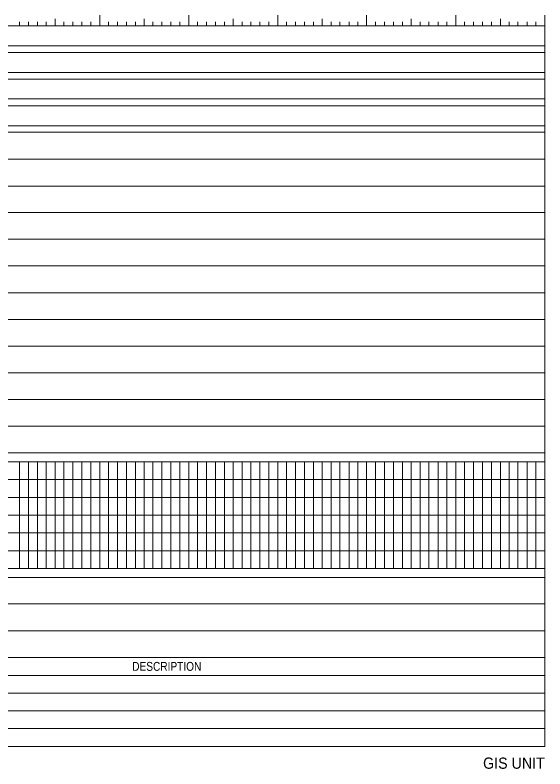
# Model space of a CAD drawing. Extents: x 0.5 to 22.8, y -7.2 to 9.8.
# Drawn here: x 16.65 to 22.85, y -7.24 to 1.57 of the extents above; entities that cross this region are included whole.
import ezdxf
from ezdxf.enums import TextEntityAlignment as Align

# ---------------------------------------------------------------- set-up
doc = ezdxf.new("R2010")
doc.units = 0
doc.header["$LTSCALE"] = 0.042
doc.layers.add('1', color=7, linetype='Continuous', lineweight=13)

msp = doc.modelspace()

# ---------------------------------------------------------------- linework, layer by layer
at = {"layer": '1'}
for p, q in [((17.123, 1.53), (17.123, 1.448)), ((17.643, 1.573), (17.643, 1.448)), ((18.163, 1.53), (18.163, 1.448)), ((18.683, 1.573), (18.683, 1.448)), ((19.203, 1.53), (19.203, 1.448)), ((19.723, 1.573), (19.723, 1.448)), ((20.243, 1.53), (20.243, 1.448)), ((20.763, 1.573), (20.763, 1.448)), ((21.283, 1.53), (21.283, 1.448)), ((21.806, 1.573), (21.806, 1.448)), ((22.326, 1.53), (22.326, 1.448)), ((22.846, 1.573), (22.846, 1.448)), ((0.456, 1.448), (22.846, 1.448)), ((16.706, 1.493), (16.706, 1.448)), ((16.811, 1.493), (16.811, 1.448)), ((16.916, 1.493), (16.916, 1.448)), ((17.018, 1.493), (17.018, 1.448)), ((17.226, 1.493), (17.226, 1.448)), ((17.331, 1.493), (17.331, 1.448)), ((17.436, 1.493), (17.436, 1.448)), ((17.541, 1.493), (17.541, 1.448)), ((17.746, 1.493), (17.746, 1.448)), ((17.851, 1.493), (17.851, 1.448)), ((17.956, 1.493), (17.956, 1.448)), ((18.061, 1.493), (18.061, 1.448)), ((18.266, 1.493), (18.266, 1.448)), ((18.371, 1.493), (18.371, 1.448)), ((18.476, 1.493), (18.476, 1.448)), ((18.581, 1.493), (18.581, 1.448)), ((18.786, 1.493), (18.786, 1.448)), ((18.891, 1.493), (18.891, 1.448)), ((18.996, 1.493), (18.996, 1.448)), ((19.101, 1.493), (19.101, 1.448)), ((19.308, 1.493), (19.308, 1.448)), ((19.411, 1.493), (19.411, 1.448)), ((19.516, 1.493), (19.516, 1.448)), ((19.621, 1.493), (19.621, 1.448)), ((19.828, 1.493), (19.828, 1.448)), ((19.931, 1.493), (19.931, 1.448)), ((20.038, 1.493), (20.038, 1.448)), ((20.141, 1.493), (20.141, 1.448)), ((20.348, 1.493), (20.348, 1.448)), ((20.451, 1.493), (20.451, 1.448)), ((20.558, 1.493), (20.558, 1.448)), ((20.661, 1.493), (20.661, 1.448)), ((20.868, 1.493), (20.868, 1.448)), ((20.971, 1.493), (20.971, 1.448)), ((21.078, 1.493), (21.078, 1.448)), ((21.181, 1.493), (21.181, 1.448)), ((21.388, 1.493), (21.388, 1.448)), ((21.491, 1.493), (21.491, 1.448)), ((21.598, 1.493), (21.598, 1.448)), ((21.701, 1.493), (21.701, 1.448)), ((21.908, 1.493), (21.908, 1.448)), ((22.011, 1.493), (22.011, 1.448)), ((22.118, 1.493), (22.118, 1.448)), ((22.221, 1.493), (22.221, 1.448)), ((22.428, 1.493), (22.428, 1.448)), ((22.531, 1.493), (22.531, 1.448)), ((22.638, 1.493), (22.638, 1.448)), ((22.741, 1.493), (22.741, 1.448)), ((22.846, -6.975), (22.846, 1.448)), ((2.038, 1.215), (22.846, 1.215)), ((0.456, 1.135), (22.846, 1.135)), ((2.038, 0.903), (22.846, 0.903)), ((0.456, 0.825), (22.846, 0.825)), ((2.038, 0.593), (22.846, 0.593)), ((1.473, 0.513), (22.846, 0.513)), ((2.038, 0.278), (22.846, 0.278)), ((0.456, 0.203), (22.846, 0.203)), ((1.473, -0.112), (22.846, -0.112)), ((1.473, -0.425), (22.846, -0.425)), ((1.473, -1.047), (22.846, -1.047)), ((1.473, -1.36), (22.846, -1.36)), ((0.456, -1.672), (22.846, -1.672)), ((0.456, -1.985), (22.846, -1.985)), ((0.456, -2.297), (22.846, -2.297)), ((1.473, -2.61), (22.846, -2.61)), ((0.456, -2.922), (22.846, -2.922)), ((0.456, -3.232), (22.846, -3.232)), ((0.456, -3.545), (22.846, -3.545)), ((2.038, -3.65), (22.846, -3.65)), ((16.706, -3.65), (16.706, -4.897)), ((16.811, -3.65), (16.811, -4.897)), ((16.916, -3.65), (16.916, -4.897)), ((17.018, -3.65), (17.018, -4.897)), ((17.123, -3.65), (17.123, -4.897)), ((17.226, -3.65), (17.226, -4.897)), ((17.331, -3.65), (17.331, -4.897)), ((17.436, -3.65), (17.436, -4.897)), ((17.541, -3.65), (17.541, -4.897)), ((17.643, -3.65), (17.643, -4.897)), ((17.746, -3.65), (17.746, -4.897)), ((17.851, -3.65), (17.851, -4.897)), ((17.956, -3.65), (17.956, -4.897)), ((18.061, -3.65), (18.061, -4.897)), ((18.163, -3.65), (18.163, -4.897)), ((18.266, -3.65), (18.266, -4.897)), ((18.371, -3.65), (18.371, -4.897)), ((18.476, -3.65), (18.476, -4.897)), ((18.581, -3.65), (18.581, -4.897)), ((18.683, -3.65), (18.683, -4.897)), ((18.786, -3.65), (18.786, -4.897)), ((18.891, -3.65), (18.891, -4.897)), ((18.996, -3.65), (18.996, -4.897)), ((19.101, -3.65), (19.101, -4.897)), ((19.203, -3.65), (19.203, -4.897)), ((19.308, -3.65), (19.308, -4.897)), ((19.411, -3.65), (19.411, -4.897)), ((19.516, -3.65), (19.516, -4.897)), ((19.621, -3.65), (19.621, -4.897)), ((19.723, -3.65), (19.723, -4.897)), ((19.828, -3.65), (19.828, -4.897)), ((19.931, -3.65), (19.931, -4.897)), ((20.038, -3.65), (20.038, -4.897)), ((20.141, -3.65), (20.141, -4.897)), ((20.243, -3.65), (20.243, -4.897)), ((20.348, -3.65), (20.348, -4.897)), ((20.451, -3.65), (20.451, -4.897)), ((20.558, -3.65), (20.558, -4.897)), ((20.661, -3.65), (20.661, -4.897)), ((20.763, -3.65), (20.763, -4.897)), ((20.868, -3.65), (20.868, -4.897)), ((20.971, -3.65), (20.971, -4.897)), ((21.078, -3.65), (21.078, -4.897)), ((21.181, -3.65), (21.181, -4.897)), ((21.283, -3.65), (21.283, -4.897)), ((21.388, -3.65), (21.388, -4.897)), ((21.491, -3.65), (21.491, -4.897)), ((21.598, -3.65), (21.598, -4.897)), ((21.701, -3.65), (21.701, -4.897)), ((21.806, -3.65), (21.806, -4.897)), ((21.908, -3.65), (21.908, -4.897)), ((22.011, -3.65), (22.011, -4.897)), ((22.118, -3.65), (22.118, -4.897)), ((22.221, -3.65), (22.221, -4.897)), ((22.326, -3.65), (22.326, -4.897)), ((22.428, -3.65), (22.428, -4.897)), ((22.531, -3.65), (22.531, -4.897)), ((22.638, -3.65), (22.638, -4.897)), ((22.741, -3.65), (22.741, -4.897)), ((2.038, -3.857), (22.846, -3.857)), ((2.038, -4.065), (22.846, -4.065)), ((2.038, -4.272), (22.846, -4.272)), ((2.038, -4.48), (22.846, -4.48)), ((2.038, -4.69), (22.846, -4.69)), ((2.038, -4.897), (22.846, -4.897)), ((2.038, -5.31), (22.846, -5.31)), ((2.038, -5.625), (22.846, -5.625)), ((0.456, -5.937), (22.846, -5.937)), ((10.568, -6.145), (22.846, -6.145)), ((10.568, -6.352), (22.846, -6.352)), ((10.568, -6.56), (22.846, -6.56)), ((14.011, -6.767), (22.846, -6.767)), ((0.456, -6.975), (22.846, -6.975))]:
    msp.add_line(p, q, dxfattribs=at)
for points in [[(0.456, -0.735), (1.473, -0.735), (22.846, -0.735)], [(0.456, -5), (4.286, -5), (22.846, -5)]]:
    msp.add_lwpolyline(points, dxfattribs=at)

# ---------------------------------------------------------------- texts
at = {"layer": '1', "width": 0.85}
msp.add_text('DESCRIPTION', height=0.104, dxfattribs=at).set_placement((18.427, -6.092), align=Align.CENTER)
at = {"layer": '1', "width": 0.95}
msp.add_text('GIS UNIT', height=0.1311, dxfattribs=at).set_placement((22.845, -7.237), align=Align.RIGHT)

doc.saveas('drawing.dxf')
